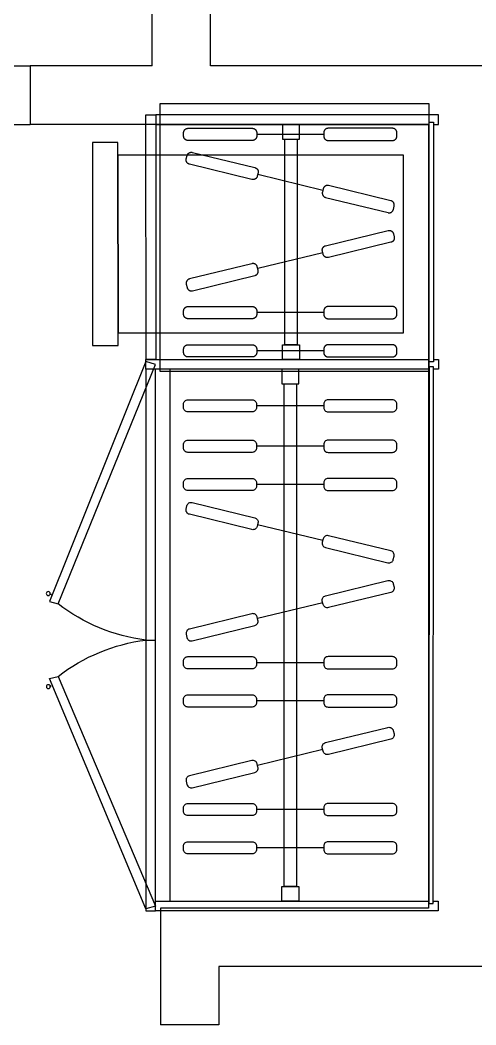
# Model space of a CAD drawing. Extents: x -678889171 to 586587, y -792238163 to 335485.
# Drawn here: x 72682 to 73617, y 78092 to 80156 of the extents above; entities that cross this region are included whole.
import ezdxf
from ezdxf.xclip import XClip

# ---------------------------------------------------------------- set-up
doc = ezdxf.new("R2010")
doc.units = 0
doc.header["$MEASUREMENT"] = 0
doc.header["$XCLIPFRAME"] = 2
doc.linetypes.add('XR-A-type37$0$XR-A-4TH-OLD DESIGN$0$XR-A-TYP-2-4-5-8$0$HIDDEN', pattern=[0.375, 0.25, -0.125])
doc.layers.get('0').update_dxf_attribs({"color": 8})
for name, color, linetype in [('9TH-FURN$0$XR-A-8TH-OLD DESIGN$0$A-ANNO-SYMB', 252, 'Continuous'), ('9TH-FURN$0$XR-A-8TH-OLD DESIGN$0$A-SITE-PATT', 252, 'Continuous'), ('9TH-FURN$0$XR-A-8TH-OLD DESIGN$0$I-FURN', 252, 'Continuous'), ('9TH-FURN$0$XR-A-8TH-OLD DESIGN$0$XREF_1BR$0$I-FURN', 252, 'Continuous'), ('XR-A-9TH-FLOOR$0$A-SEC-CLAD', 252, 'Continuous'), ('XR-A-type37$0$XR-A-4TH-OLD DESIGN$0$A-WALL', 252, 'Continuous'), ('XR-A-type37$0$XR-A-4TH-OLD DESIGN$0$XR-A-TYP-2-4-5-8$0$A-DOOR', 252, 'Continuous'), ('XR-A-type37$0$XR-A-4TH-OLD DESIGN$0$XR-A-TYP-2-4-5-8$0$A-FLOR-OVHD', 252, 'XR-A-type37$0$XR-A-4TH-OLD DESIGN$0$XR-A-TYP-2-4-5-8$0$HIDDEN')]:
    doc.layers.add(name, color=color, linetype=linetype)

# ---------------------------------------------------------------- blocks, each defined once
blk = doc.blocks.new('*U1586')
for p, q in [((710, 820), (710, 200)), ((760, 820), (760, 200)), ((-100, -20), (-100, 100)), ((-60, 100), (-100, 100)), ((-60, 100), (-60, 50)), ((760, 100), (760, 50)), ((760, 100), (800, 100)), ((800, -20), (800, 100)), ((-60, 50), (-50, 50)), ((-50, 50), (-50, -20)), ((750, 50), (750, -20)), ((760, 50), (750, 50)), ((-50, -20), (-100, -20)), ((750, -20), (800, -20))]:
    blk.add_line(p, q)
for points in [[(710, 820), (760, 820), (760, 920), (710, 920), (710, 833), (710, 920)], [(710, 200), (760, 200), (760, 100), (710, 100), (710, 187)]]:
    blk.add_lwpolyline(points, close=True)
blk.add_arc((760, 100), 820, 90, 180)
at = {"layer": 'XR-A-type37$0$XR-A-4TH-OLD DESIGN$0$XR-A-TYP-2-4-5-8$0$A-FLOR-OVHD'}
for p, q in [((-60, 100), (760, 100)), ((-50, -20), (750, -20))]:
    blk.add_line(p, q, dxfattribs=at)
blk = doc.blocks.new('XR-A-type37')
at = {"layer": 'XR-A-type37$0$XR-A-4TH-OLD DESIGN$0$A-WALL'}
for p, q in [((75753, 66540), (75503, 66540)), ((76440, 66540), (75873, 66540)), ((76320, 66420), (75503, 66420)), ((76320, 66420), (76320, 64810)), ((76320, 64810), (75770, 64810)), ((75770, 64810), (75770, 64570)), ((76440, 64690), (75890, 64690)), ((75890, 64690), (75890, 64570))]:
    blk.add_line(p, q, dxfattribs=at)
for points in [[(75753, 66540), (75753, 66720)], [(75873, 66540), (75873, 66720)], [(75503, 66540), (75503, 66420)], [(75890, 64570), (75770, 64570)]]:
    blk.add_lwpolyline(points, dxfattribs=at)
at = {"layer": 'XR-A-type37$0$XR-A-4TH-OLD DESIGN$0$XR-A-TYP-2-4-5-8$0$A-DOOR', "extrusion": (1.37697e-23, -1.96384e-11, -1), "zscale": -1, "rotation": 179.9999999999795}
blk.add_blockref('*U1586', (-74703, 66520, 0), dxfattribs=at)
blk = doc.blocks.new('*U545')
at = {"layer": '9TH-FURN$0$XR-A-8TH-OLD DESIGN$0$XREF_1BR$0$I-FURN'}
for points in [[(-1636.8, 0), (-1606.8, 0), (-1606.8, 35), (-1636.8, 35)], [(-574, 5), (-1606.8, 5), (-1606.8, 30), (-574, 30)], [(-544, 0), (-574, 0), (-574, 35), (-544, 35)]]:
    blk.add_lwpolyline(points, close=True, dxfattribs=at)
blk = doc.blocks.new('*U546')
at = {"layer": '9TH-FURN$0$XR-A-8TH-OLD DESIGN$0$XREF_1BR$0$I-FURN'}
for points in [[(-1177.6, 0), (-1147.6, 0), (-1147.6, 35), (-1177.6, 35)], [(-724.9, 5), (-1147.6, 5), (-1147.6, 30), (-724.9, 30)], [(-694.9, 0), (-724.9, 0), (-724.9, 35), (-694.9, 35)]]:
    blk.add_lwpolyline(points, close=True, dxfattribs=at)
blk = doc.blocks.new('9TH-FURN$0$XR-A-8TH-OLD DESIGN$0$XREF_1BR$0$A$C0C3539C5')
at = {"layer": '9TH-FURN$0$XR-A-8TH-OLD DESIGN$0$XREF_1BR$0$I-FURN', "ltscale": 0.5}
for p, q in [((-0.0688, 0), (0.0688, 0)), ((-0.0688, -0.083), (0.0688, -0.083)), ((-0.0688, -0.1615), (0.0688, -0.1615)), ((-0.0668, -0.2767), (0.0668, -0.2441)), ((-0.0668, -0.4045), (0.0668, -0.4371)), ((-0.0688, -0.5277), (0.0688, -0.5277)), ((-0.0688, -0.6062), (0.0688, -0.6062)), ((-0.0668, -0.7062), (0.0668, -0.7388)), ((-0.0688, -0.8293), (0.0688, -0.8293)), ((-0.0688, -0.9078), (0.0688, -0.9078))]:
    blk.add_line(p, q, dxfattribs=at)
for points in [[(-0.2098, -0.0125, -0.414214), (-0.2188, -0.0035), (-0.2188, 0.0035, -0.414214), (-0.2098, 0.0125), (-0.0778, 0.0125, -0.414214), (-0.0688, 0.0035), (-0.0688, -0.0035, -0.414214), (-0.0778, -0.0125)], [(0.2098, -0.0125, 0.414214), (0.2188, -0.0035), (0.2188, 0.0035, 0.414214), (0.2098, 0.0125), (0.0778, 0.0125, 0.414214), (0.0688, 0.0035), (0.0688, -0.0035, 0.414214), (0.0778, -0.0125)], [(-0.2098, -0.0955, -0.414214), (-0.2188, -0.0865), (-0.2188, -0.0795, -0.414214), (-0.2098, -0.0705), (-0.0778, -0.0705, -0.414214), (-0.0688, -0.0795), (-0.0688, -0.0865, -0.414214), (-0.0778, -0.0955)], [(0.2098, -0.0955, 0.414214), (0.2188, -0.0865), (0.2188, -0.0795, 0.414214), (0.2098, -0.0705), (0.0778, -0.0705, 0.414214), (0.0688, -0.0795), (0.0688, -0.0865, 0.414214), (0.0778, -0.0955)], [(-0.2098, -0.174, -0.414214), (-0.2188, -0.165), (-0.2188, -0.158, -0.414214), (-0.2098, -0.149), (-0.0778, -0.149, -0.414214), (-0.0688, -0.158), (-0.0688, -0.165, -0.414214), (-0.0778, -0.174)], [(0.2098, -0.174, 0.414214), (0.2188, -0.165), (0.2188, -0.158, 0.414214), (0.2098, -0.149), (0.0778, -0.149, 0.414214), (0.0688, -0.158), (0.0688, -0.165, 0.414214), (0.0778, -0.174)], [(0.2067, -0.2228, 0.414214), (0.2133, -0.2119), (0.2117, -0.2051, 0.414214), (0.2008, -0.1985), (0.0726, -0.2298, 0.414214), (0.066, -0.2407), (0.0676, -0.2475, 0.414214), (0.0785, -0.2541)], [(-0.2008, -0.3223, -0.414214), (-0.2117, -0.3157), (-0.2133, -0.3089, -0.414214), (-0.2067, -0.298), (-0.0785, -0.2667, -0.414214), (-0.0676, -0.2733), (-0.066, -0.2801, -0.414214), (-0.0726, -0.291)], [(-0.2008, -0.3589, 0.414214), (-0.2117, -0.3655), (-0.2133, -0.3723, 0.414214), (-0.2067, -0.3832), (-0.0785, -0.4145, 0.414214), (-0.0676, -0.4079), (-0.066, -0.4011, 0.414214), (-0.0726, -0.3902)], [(0.2067, -0.4585, -0.414214), (0.2133, -0.4693), (0.2117, -0.4761, -0.414214), (0.2008, -0.4827), (0.0726, -0.4514, -0.414214), (0.066, -0.4405), (0.0676, -0.4337, -0.414214), (0.0785, -0.4271)], [(-0.2098, -0.5402, -0.414214), (-0.2188, -0.5312), (-0.2188, -0.5242, -0.414214), (-0.2098, -0.5152), (-0.0778, -0.5152, -0.414214), (-0.0688, -0.5242), (-0.0688, -0.5312, -0.414214), (-0.0778, -0.5402)], [(0.2098, -0.5402, 0.414214), (0.2188, -0.5312), (0.2188, -0.5242, 0.414214), (0.2098, -0.5152), (0.0778, -0.5152, 0.414214), (0.0688, -0.5242), (0.0688, -0.5312, 0.414214), (0.0778, -0.5402)], [(-0.2098, -0.6187, -0.414214), (-0.2188, -0.6097), (-0.2188, -0.6027, -0.414214), (-0.2098, -0.5937), (-0.0778, -0.5937, -0.414214), (-0.0688, -0.6027), (-0.0688, -0.6097, -0.414214), (-0.0778, -0.6187)], [(0.2098, -0.6187, 0.414214), (0.2188, -0.6097), (0.2188, -0.6027, 0.414214), (0.2098, -0.5937), (0.0778, -0.5937, 0.414214), (0.0688, -0.6027), (0.0688, -0.6097, 0.414214), (0.0778, -0.6187)], [(-0.2008, -0.6606, 0.414214), (-0.2117, -0.6672), (-0.2133, -0.674, 0.414214), (-0.2067, -0.6849), (-0.0785, -0.7162, 0.414214), (-0.0676, -0.7096), (-0.066, -0.7028, 0.414214), (-0.0726, -0.6919)], [(0.2067, -0.7601, -0.414214), (0.2133, -0.771), (0.2117, -0.7778, -0.414214), (0.2008, -0.7844), (0.0726, -0.7531, -0.414214), (0.066, -0.7422), (0.0676, -0.7354, -0.414214), (0.0785, -0.7288)], [(-0.2098, -0.8418, -0.414214), (-0.2188, -0.8328), (-0.2188, -0.8258, -0.414214), (-0.2098, -0.8168), (-0.0778, -0.8168, -0.414214), (-0.0688, -0.8258), (-0.0688, -0.8328, -0.414214), (-0.0778, -0.8418)], [(0.2098, -0.8418, 0.414214), (0.2188, -0.8328), (0.2188, -0.8258, 0.414214), (0.2098, -0.8168), (0.0778, -0.8168, 0.414214), (0.0688, -0.8258), (0.0688, -0.8328, 0.414214), (0.0778, -0.8418)], [(-0.2098, -0.9203, -0.414214), (-0.2188, -0.9113), (-0.2188, -0.9043, -0.414214), (-0.2098, -0.8953), (-0.0778, -0.8953, -0.414214), (-0.0688, -0.9043), (-0.0688, -0.9113, -0.414214), (-0.0778, -0.9203)], [(0.2098, -0.9203, 0.414214), (0.2188, -0.9113), (0.2188, -0.9043, 0.414214), (0.2098, -0.8953), (0.0778, -0.8953, 0.414214), (0.0688, -0.9043), (0.0688, -0.9113, 0.414214), (0.0778, -0.9203)]]:
    blk.add_lwpolyline(points, format="xyb", close=True, dxfattribs=at)
blk = doc.blocks.new('9TH-FURN$0$XR-A-8TH-OLD DESIGN$0$d')
at = {"layer": '9TH-FURN$0$XR-A-8TH-OLD DESIGN$0$I-FURN'}
blk.add_line((89147.1, 62864.5, 0), (89143.4, 63957.2, 0), dxfattribs=at)
at = {"layer": '9TH-FURN$0$XR-A-8TH-OLD DESIGN$0$I-FURN', "extrusion": (-1.14521e-09, 1.34087e-09, 1), "elevation": 0}
for points in [[(88601, 64458), (88591, 64457.9), (88591, 64477.9), (88601, 64478), (88601, 64478), (88610, 64478), (88610, 64478), (89171, 64480), (89171, 64460), (88610, 64458), (88610, 64463), (88601, 64463)], [(89192.6, 63977.4), (89191, 64479.9), (89171, 64479.8), (89172.6, 63977.3)], [(88611.8, 63970.3), (88609.9, 64463), (88600.9, 64463), (88602.8, 63970.3)], [(89249.9, 64006.3), (89248.6, 64423.8), (89301.1, 64424), (89302.5, 64006.5)], [(89248.7, 64397.5), (89249.8, 64032.5), (88663.9, 64030.4), (88662.7, 64395.4)], [(89193.3, 63973.4), (89392.8, 63480.8), (89374.9, 63476.2), (89173.3, 63967.4)], [(88611.9, 63960.3), (88616.2, 62857.6), (88607.2, 62857.5), (88602.9, 63960.3)], [(89193.4, 63957.4), (89197.2, 62844.8), (89177.2, 62844.7), (89173.4, 63957.3)], [(89197.2, 62848.7), (89393.4, 63322.7), (89375.4, 63327.2), (89177.2, 62854.6)], [(88607.1, 62862.5), (88597.1, 62862.5), (88597.2, 62842.5), (88607.2, 62842.5), (88607.2, 62842.5), (88616.2, 62842.6), (88616.2, 62842.6), (89177.2, 62844.6), (89177.1, 62864.6), (88616.1, 62862.6), (88616.2, 62857.6), (88607.2, 62857.5)]]:
    blk.add_lwpolyline(points, close=True, dxfattribs=at)
blk.add_lwpolyline([(88602.8, 63975.3), (88592.8, 63975.2), (88592.9, 63955.2), (88602.9, 63955.3), (88602.9, 63960.3), (88611.9, 63960.3), (88611.9, 63955.3), (89193.4, 63957.4), (89193.3, 63977.4), (88611.8, 63975.3)], dxfattribs=at)
at = {"layer": '9TH-FURN$0$XR-A-8TH-OLD DESIGN$0$I-FURN', "ltscale": 0.5, "extrusion": (-1.14521e-09, 1.34087e-09, 1), "elevation": 0}
for points in [[(89391, 63496.8), (89389, 63496.3)], [(89391, 63496.8), (89389, 63496.3)], [(89391, 63496.8), (89389, 63496.3)], [(89391, 63496.8), (89389, 63496.3)], [(89391.2, 63495.8), (89389.3, 63495.3)], [(89391.2, 63495.8), (89389.3, 63495.3)], [(89391.2, 63495.8), (89389.3, 63495.3)], [(89391.2, 63495.8), (89389.3, 63495.3)], [(89391.6, 63306.7), (89389.7, 63307.2)], [(89391.6, 63306.7), (89389.7, 63307.2)], [(89391.6, 63306.7), (89389.7, 63307.2)], [(89391.6, 63306.7), (89389.7, 63307.2)], [(89391.9, 63307.7), (89390, 63308.2)], [(89391.9, 63307.7), (89390, 63308.2)], [(89391.9, 63307.7), (89390, 63308.2)], [(89391.9, 63307.7), (89390, 63308.2)]]:
    blk.add_lwpolyline(points, dxfattribs=at)
at = {"layer": '9TH-FURN$0$XR-A-8TH-OLD DESIGN$0$I-FURN', "ltscale": 0.5}
for centre in [(89395, 63497.4, 0), (89395, 63497.4, 0), (89395, 63497.4, 0), (89395, 63497.4, 0), (89395.6, 63306.2, 0), (89395.6, 63306.2, 0), (89395.6, 63306.2, 0), (89395.6, 63306.2, 0)]:
    blk.add_circle(centre, 4, dxfattribs=at)
at = {"layer": '9TH-FURN$0$XR-A-8TH-OLD DESIGN$0$I-FURN'}
for centre, start, end in [((89147.3, 63768, 0), 277.457, 307.9574), ((89149.9, 63033.8, 0), 52.4537, 82.9541)]:
    blk.add_arc(centre, 370.1, start, end, dxfattribs=at)
at = {"layer": '9TH-FURN$0$XR-A-8TH-OLD DESIGN$0$XREF_1BR$0$I-FURN'}
blk.add_line((89195.3, 63401.1, 0), (89175.3, 63401, 0), dxfattribs=at)
at = {"layer": '9TH-FURN$0$XR-A-8TH-OLD DESIGN$0$I-FURN', "extrusion": (1.14511e-09, -1.37656e-09, -1)}
ref = blk.add_blockref('9TH-FURN$0$XR-A-8TH-OLD DESIGN$0$XREF_1BR$0$A$C0C3539C5', (-88894.5, 64600.4, 0), dxfattribs=dict(at, xscale=-1000.000000000001, yscale=1000.000000000001, zscale=-1000.000000000001, rotation=359.7951401120226))
XClip(ref).set_block_clipping_path([(-0.2848774801, -0.0984328916), (0.2675332335, -0.0984328915), (0.2674821588, -0.648067754), (-0.2849285549, -0.648067754)])
at = {"layer": '9TH-FURN$0$XR-A-8TH-OLD DESIGN$0$I-FURN', "extrusion": (-1.14511e-09, 1.37656e-09, 1), "xscale": -0.9999999999999999, "rotation": 90.20485989423086}
for name, p in [('*U546', (88915.3, 63281.5, 0)), ('*U545', (88919.8, 62319.6, 0))]:
    blk.add_blockref(name, p, dxfattribs=at)
at = {"layer": '9TH-FURN$0$XR-A-8TH-OLD DESIGN$0$I-FURN', "extrusion": (1.14511e-09, -1.37656e-09, -1), "xscale": -1000.000000000001, "yscale": 1000.000000000001, "zscale": -1000.000000000001, "rotation": 359.7951401120226}
blk.add_blockref('9TH-FURN$0$XR-A-8TH-OLD DESIGN$0$XREF_1BR$0$A$C0C3539C5', (-88897.3, 63881.2, 0), dxfattribs=at)
blk = doc.blocks.new('9TH-FURN$0$XR-A-8TH-OLD DESIGN$0$f333')
at = {"layer": '9TH-FURN$0$XR-A-8TH-OLD DESIGN$0$A-ANNO-SYMB', "xscale": -1, "rotation": 0.2048580412302847}
blk.add_blockref('9TH-FURN$0$XR-A-8TH-OLD DESIGN$0$d', (165161.4, 22278.8, 0), dxfattribs=at)

msp = doc.modelspace()

# ---------------------------------------------------------------- block references
at = {"layer": 'XR-A-9TH-FLOOR$0$A-SEC-CLAD'}
msp.add_blockref('XR-A-type37', (-2800.4, 13522.1), dxfattribs=at)

# ---------------------------------------------------------------- next in the draw order: block references
at = {"layer": '9TH-FURN$0$XR-A-8TH-OLD DESIGN$0$A-SITE-PATT'}
msp.add_blockref('9TH-FURN$0$XR-A-8TH-OLD DESIGN$0$f333', (-2800.4, -6477.9), dxfattribs=at)

doc.saveas('drawing.dxf')
